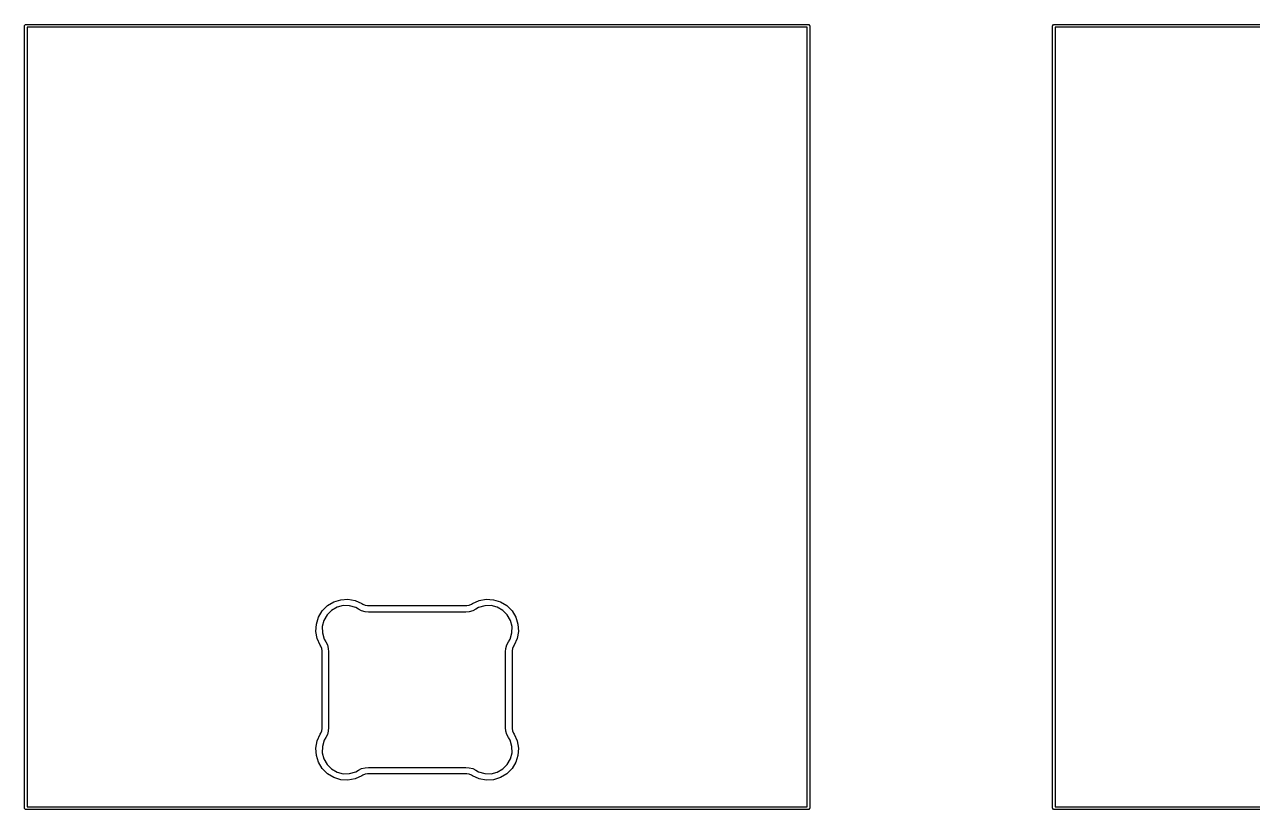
# Model space of a CAD drawing. Header units: millimetres. Extents: x 53 to 494, y -224 to -59.
# Drawn here: x 102.86 to 125.61, y -199.73 to -185.19 of the extents above; entities that cross this region are included whole.
import ezdxf

# ---------------------------------------------------------------- set-up
doc = ezdxf.new("R2010")
doc.units = ezdxf.units.MM
for name, color, linetype, true_color in [('Edge.Cuts', 254, 'CONTINUOUS', 0xd0d2cd), ('F.Courtyard', 6, 'CONTINUOUS', 0xff26e2), ('User.Eco2', 31, 'CONTINUOUS', 0xd8c852)]:
    doc.layers.add(name, color=color, linetype=linetype, true_color=true_color)

msp = doc.modelspace()

# ---------------------------------------------------------------- linework, layer by layer
at = {"layer": 'Edge.Cuts', "linetype": 'CONTINUOUS'}
for p, q in [((102.8555, -185.21), (102.857403, -185.200433)), ((102.8555, -199.71), (102.8555, -185.21)), ((102.857403, -185.200433), (102.870933, -185.186903)), ((102.870933, -185.186903), (102.8805, -185.185)), ((102.8805, -185.185), (117.3805, -185.185)), ((117.3805, -185.185), (117.390067, -185.186903)), ((117.390067, -185.186903), (117.403597, -185.200433)), ((117.403597, -185.200433), (117.4055, -185.21)), ((117.4055, -185.21), (117.4055, -199.71)), ((121.9055, -185.21), (121.907403, -185.200433)), ((121.9055, -199.71), (121.9055, -185.21)), ((121.907403, -185.200433), (121.920933, -185.186903)), ((121.920933, -185.186903), (121.9305, -185.185)), ((121.9305, -185.185), (136.4305, -185.185)), ((102.9055, -185.235), (102.9055, -199.685)), ((117.3555, -185.235), (102.9055, -185.235)), ((117.3555, -199.685), (117.3555, -185.235)), ((121.9555, -185.235), (121.9555, -199.685)), ((136.4055, -185.235), (121.9555, -185.235)), ((108.46815, -195.956883), (108.584108, -195.886908)), ((108.584108, -195.886908), (108.713474, -195.846817)), ((108.713474, -195.846817), (108.848681, -195.838957)), ((108.848681, -195.838957), (108.98182, -195.863786)), ((108.98182, -195.863786), (109.105103, -195.919851)), ((111.155896, -195.919852), (111.27918, -195.863787)), ((111.27918, -195.863787), (111.412319, -195.838959)), ((111.412319, -195.838959), (111.547526, -195.84682)), ((111.547526, -195.84682), (111.676891, -195.88691)), ((111.676891, -195.88691), (111.792848, -195.956885)), ((108.302408, -196.168608), (108.372383, -196.05265)), ((108.372383, -196.05265), (108.46815, -195.956883)), ((108.460593, -196.128535), (108.402092, -196.231017)), ((108.544035, -196.045093), (108.460593, -196.128535)), ((108.646517, -195.986592), (108.544035, -196.045093)), ((108.760793, -195.957166), (108.646517, -195.986592)), ((108.878784, -195.958896), (108.760793, -195.957166)), ((108.992149, -195.99166), (108.878784, -195.958896)), ((109.042584, -196.022279), (108.992149, -195.99166)), ((109.042585, -196.022279), (109.042584, -196.022279)), ((109.042586, -196.02228), (109.042585, -196.022279)), ((109.101527, -196.051239), (109.042586, -196.02228)), ((109.164748, -196.069009), (109.101527, -196.051239)), ((109.105103, -195.919851), (109.105104, -195.919852)), ((109.105104, -195.919852), (109.123858, -195.931326)), ((109.123858, -195.931326), (109.164925, -195.947035)), ((109.230146, -196.075), (109.164748, -196.069009)), ((109.164925, -195.947035), (109.208163, -195.955023)), ((109.208163, -195.955023), (109.230146, -195.955)), ((109.230146, -195.955), (109.230147, -195.955)), ((109.230147, -196.075), (109.230146, -196.074999)), ((109.230146, -196.074999), (109.230146, -196.075)), ((109.230147, -195.955), (110.1305, -195.955)), ((110.1305, -196.075), (109.230147, -196.075)), ((110.1305, -195.955), (111.030853, -195.955)), ((111.030852, -196.075), (110.1305, -196.075)), ((111.030853, -196.075), (111.030852, -196.075)), ((111.030853, -195.955), (111.030854, -195.955)), ((111.096251, -196.06901), (111.030853, -196.074999)), ((111.030853, -196.074999), (111.030853, -196.075)), ((111.030854, -195.955), (111.052838, -195.955023)), ((111.052838, -195.955023), (111.096075, -195.947036)), ((111.096075, -195.947036), (111.137142, -195.931327)), ((111.159474, -196.05124), (111.096251, -196.06901)), ((111.137142, -195.931327), (111.155894, -195.919853)), ((111.155894, -195.919853), (111.155896, -195.919852)), ((111.218416, -196.022279), (111.159474, -196.05124)), ((111.218417, -196.022277), (111.218416, -196.022279)), ((111.268851, -195.991661), (111.218417, -196.022277)), ((111.382215, -195.958898), (111.268851, -195.991661)), ((111.500206, -195.957168), (111.382215, -195.958898)), ((111.614482, -195.986594), (111.500206, -195.957168)), ((111.716963, -196.045096), (111.614482, -195.986594)), ((111.800404, -196.128537), (111.716963, -196.045096)), ((111.792848, -195.956885), (111.888615, -196.052652)), ((111.858906, -196.231018), (111.800404, -196.128537)), ((111.888615, -196.052652), (111.95859, -196.168609)), ((108.254457, -196.433181), (108.262317, -196.297974)), ((108.262317, -196.297974), (108.302408, -196.168608)), ((108.402092, -196.231017), (108.372666, -196.345293)), ((108.372666, -196.345293), (108.374396, -196.463284)), ((111.888332, -196.345294), (111.858906, -196.231018)), ((111.886602, -196.463285), (111.888332, -196.345294)), ((111.95859, -196.168609), (111.99868, -196.297974)), ((111.99868, -196.297974), (112.006541, -196.433181)), ((108.279286, -196.56632), (108.254457, -196.433181)), ((108.335353, -196.689606), (108.279286, -196.56632)), ((108.374396, -196.463284), (108.40716, -196.576649)), ((108.40716, -196.576649), (108.437779, -196.627084)), ((111.823222, -196.627082), (111.853839, -196.576649)), ((111.853839, -196.576649), (111.886602, -196.463285)), ((111.981713, -196.56632), (111.925647, -196.689603)), ((112.006541, -196.433181), (111.981713, -196.56632)), ((108.335354, -196.689607), (108.335353, -196.689606)), ((108.346828, -196.708359), (108.335354, -196.689607)), ((108.362537, -196.749425), (108.346828, -196.708359)), ((108.370524, -196.792661), (108.362537, -196.749425)), ((108.370499, -197.515), (108.3705, -196.814647)), ((108.3705, -196.814645), (108.370524, -196.792661)), ((108.3705, -196.814647), (108.3705, -196.814645)), ((108.437779, -196.627084), (108.437779, -196.627085)), ((108.437779, -196.627085), (108.46674, -196.686026)), ((108.46674, -196.686026), (108.484511, -196.749249)), ((108.484511, -196.749249), (108.490499, -196.814645)), ((108.490499, -196.814645), (108.4905, -196.814647)), ((108.4905, -196.814647), (108.490499, -197.515)), ((111.7705, -196.814645), (111.77649, -196.749249)), ((111.7705, -196.814647), (111.7705, -196.814645)), ((111.770501, -197.515), (111.7705, -196.814647)), ((111.77649, -196.749249), (111.79426, -196.686026)), ((111.79426, -196.686026), (111.823221, -196.627084)), ((111.823221, -196.627084), (111.823222, -196.627082)), ((111.898464, -196.749425), (111.890477, -196.792662)), ((111.890477, -196.792662), (111.8905, -196.814645)), ((111.8905, -196.814645), (111.8905, -196.814647)), ((111.8905, -196.814647), (111.890501, -197.515)), ((111.914173, -196.708358), (111.898464, -196.749425)), ((111.925647, -196.689606), (111.914173, -196.708358)), ((111.925647, -196.689603), (111.925647, -196.689606)), ((108.3705, -198.215353), (108.370499, -197.515)), ((108.490499, -197.515), (108.4905, -198.215353)), ((111.7705, -198.215351), (111.770501, -197.515)), ((111.890501, -197.515), (111.8905, -198.215353)), ((108.279287, -198.46368), (108.335353, -198.340395)), ((108.335353, -198.340395), (108.335359, -198.340389)), ((108.335359, -198.340389), (108.335362, -198.340379)), ((108.335362, -198.340379), (108.346837, -198.321634)), ((108.346837, -198.321634), (108.362547, -198.280578)), ((108.362547, -198.280578), (108.370528, -198.23735)), ((108.370502, -198.215364), (108.3705, -198.215353)), ((108.3705, -198.215371), (108.370502, -198.215364)), ((108.370528, -198.23735), (108.3705, -198.215371)), ((108.437768, -198.402932), (108.407161, -198.453351)), ((108.43777, -198.402931), (108.437768, -198.402932)), ((108.437773, -198.402924), (108.43777, -198.402931)), ((108.437779, -198.402915), (108.437773, -198.402924)), ((108.43778, -198.40291), (108.437779, -198.402915)), ((108.466747, -198.343983), (108.43778, -198.40291)), ((108.484522, -198.280748), (108.466747, -198.343983)), ((108.490496, -198.215368), (108.484522, -198.280748)), ((108.4905, -198.215353), (108.490496, -198.215368)), ((111.7705, -198.215352), (111.7705, -198.215351)), ((111.77649, -198.280751), (111.7705, -198.215352)), ((111.79426, -198.343974), (111.77649, -198.280751)), ((111.823221, -198.402916), (111.79426, -198.343974)), ((111.823222, -198.402917), (111.823221, -198.402916)), ((111.85384, -198.453351), (111.823222, -198.402917)), ((111.8905, -198.215354), (111.890477, -198.237338)), ((111.890477, -198.237338), (111.898464, -198.280575)), ((111.8905, -198.215353), (111.8905, -198.215354)), ((111.898464, -198.280575), (111.914173, -198.321642)), ((111.914173, -198.321642), (111.925647, -198.340394)), ((111.925647, -198.340394), (111.925647, -198.340395)), ((111.925647, -198.340395), (111.981713, -198.46368)), ((108.254459, -198.596819), (108.279287, -198.46368)), ((108.26232, -198.732026), (108.254459, -198.596819)), ((108.374398, -198.566715), (108.372668, -198.684706)), ((108.407161, -198.453351), (108.374398, -198.566715)), ((111.886603, -198.566715), (111.85384, -198.453351)), ((111.888333, -198.684706), (111.886603, -198.566715)), ((111.981713, -198.46368), (112.006542, -198.596819)), ((112.006542, -198.596819), (111.998681, -198.732026)), ((108.30241, -198.861391), (108.26232, -198.732026)), ((108.372385, -198.977348), (108.30241, -198.861391)), ((108.372668, -198.684706), (108.402094, -198.798982)), ((108.402094, -198.798982), (108.460596, -198.901463)), ((111.800405, -198.901464), (111.858907, -198.798982)), ((111.858907, -198.798982), (111.888333, -198.684706)), ((111.958591, -198.861391), (111.888616, -198.977349)), ((111.998681, -198.732026), (111.958591, -198.861391)), ((108.468152, -199.073115), (108.372385, -198.977348)), ((108.460596, -198.901463), (108.544037, -198.984904)), ((108.584109, -199.14309), (108.468152, -199.073115)), ((108.544037, -198.984904), (108.646518, -199.043406)), ((108.646518, -199.043406), (108.760794, -199.072832)), ((108.760794, -199.072832), (108.878785, -199.071102)), ((108.878785, -199.071102), (108.992149, -199.038339)), ((108.992149, -199.038339), (109.042585, -199.007721)), ((109.042585, -199.00772), (109.101526, -198.97876)), ((109.042585, -199.007721), (109.042585, -199.00772)), ((109.101526, -198.97876), (109.164749, -198.960989)), ((109.164925, -199.082963), (109.123859, -199.098672)), ((109.164749, -198.960989), (109.230145, -198.955)), ((109.208161, -199.074976), (109.164925, -199.082963)), ((109.230145, -199.075), (109.208161, -199.074976)), ((109.230145, -198.955), (109.230147, -198.955)), ((109.230147, -199.075), (109.230145, -199.074999)), ((109.230145, -199.074999), (109.230145, -199.075)), ((109.230147, -198.955), (110.1305, -198.955)), ((110.1305, -199.075), (109.230147, -199.075)), ((110.1305, -198.955), (111.030853, -198.955)), ((111.030853, -199.075), (110.1305, -199.075)), ((111.030853, -198.955), (111.096251, -198.96099)), ((111.030854, -199.075), (111.030853, -199.074999)), ((111.030853, -199.074999), (111.030853, -199.075)), ((111.052838, -199.074977), (111.030854, -199.075)), ((111.096075, -199.082964), (111.052838, -199.074977)), ((111.137142, -199.098673), (111.096075, -199.082964)), ((111.096251, -198.96099), (111.159474, -198.97876)), ((111.159474, -198.97876), (111.218416, -199.007721)), ((111.218416, -199.007721), (111.218417, -199.007722)), ((111.218417, -199.007722), (111.268851, -199.03834)), ((111.268851, -199.03834), (111.382215, -199.071103)), ((111.382215, -199.071103), (111.500206, -199.072833)), ((111.500206, -199.072833), (111.614482, -199.043407)), ((111.614482, -199.043407), (111.716964, -198.984905)), ((111.792849, -199.073116), (111.676891, -199.143091)), ((111.716964, -198.984905), (111.800405, -198.901464)), ((111.888616, -198.977349), (111.792849, -199.073116)), ((108.713474, -199.18318), (108.584109, -199.14309)), ((108.848681, -199.191041), (108.713474, -199.18318)), ((108.98182, -199.166213), (108.848681, -199.191041)), ((109.105105, -199.110147), (108.98182, -199.166213)), ((109.105107, -199.110146), (109.105105, -199.110146)), ((109.105105, -199.110146), (109.105105, -199.110147)), ((109.123859, -199.098672), (109.105107, -199.110146)), ((111.155894, -199.110147), (111.137142, -199.098673)), ((111.155896, -199.110147), (111.155894, -199.110147)), ((111.27918, -199.166213), (111.155896, -199.110147)), ((111.412319, -199.191042), (111.27918, -199.166213)), ((111.547526, -199.183181), (111.412319, -199.191042)), ((111.676891, -199.143091), (111.547526, -199.183181)), ((102.857403, -199.719567), (102.8555, -199.71)), ((102.870933, -199.733097), (102.857403, -199.719567)), ((102.8805, -199.735), (102.870933, -199.733097)), ((117.3805, -199.735), (102.8805, -199.735)), ((102.9055, -199.685), (117.3555, -199.685)), ((117.390067, -199.733097), (117.3805, -199.735)), ((117.403597, -199.719567), (117.390067, -199.733097)), ((117.4055, -199.71), (117.403597, -199.719567)), ((121.907403, -199.719567), (121.9055, -199.71)), ((121.920933, -199.733097), (121.907403, -199.719567)), ((121.9305, -199.735), (121.920933, -199.733097)), ((136.4305, -199.735), (121.9305, -199.735)), ((121.9555, -199.685), (136.4055, -199.685))]:
    msp.add_line(p, q, dxfattribs=at)
at = {"layer": 'F.Courtyard', "linetype": 'CONTINUOUS'}
for p, q in [((102.8555, -185.21), (102.857403, -185.200433)), ((102.8555, -199.71), (102.8555, -185.21)), ((102.857403, -185.200433), (102.870933, -185.186903)), ((102.870933, -185.186903), (102.8805, -185.185)), ((102.8805, -185.185), (117.3805, -185.185)), ((117.3805, -185.185), (117.390067, -185.186903)), ((117.390067, -185.186903), (117.403597, -185.200433)), ((117.403597, -185.200433), (117.4055, -185.21)), ((117.4055, -185.21), (117.4055, -199.71)), ((121.9055, -185.21), (121.907403, -185.200433)), ((121.9055, -199.71), (121.9055, -185.21)), ((121.907403, -185.200433), (121.920933, -185.186903)), ((121.920933, -185.186903), (121.9305, -185.185)), ((121.9305, -185.185), (136.4305, -185.185)), ((102.9055, -185.235), (102.9055, -199.685)), ((117.3555, -185.235), (102.9055, -185.235)), ((117.3555, -199.685), (117.3555, -185.235)), ((121.9555, -185.235), (121.9555, -199.685)), ((136.4055, -185.235), (121.9555, -185.235)), ((108.46815, -195.956883), (108.584108, -195.886908)), ((108.584108, -195.886908), (108.713474, -195.846817)), ((108.713474, -195.846817), (108.848681, -195.838957)), ((108.848681, -195.838957), (108.98182, -195.863786)), ((108.98182, -195.863786), (109.105103, -195.919851)), ((111.155896, -195.919852), (111.27918, -195.863787)), ((111.27918, -195.863787), (111.412319, -195.838959)), ((111.412319, -195.838959), (111.547526, -195.84682)), ((111.547526, -195.84682), (111.676891, -195.88691)), ((111.676891, -195.88691), (111.792848, -195.956885)), ((108.302408, -196.168608), (108.372383, -196.05265)), ((108.372383, -196.05265), (108.46815, -195.956883)), ((108.460593, -196.128535), (108.402092, -196.231017)), ((108.544035, -196.045093), (108.460593, -196.128535)), ((108.646517, -195.986592), (108.544035, -196.045093)), ((108.760793, -195.957166), (108.646517, -195.986592)), ((108.878784, -195.958896), (108.760793, -195.957166)), ((108.992149, -195.99166), (108.878784, -195.958896)), ((109.042584, -196.022279), (108.992149, -195.99166)), ((109.042585, -196.022279), (109.042584, -196.022279)), ((109.042586, -196.02228), (109.042585, -196.022279)), ((109.101527, -196.051239), (109.042586, -196.02228)), ((109.164748, -196.069009), (109.101527, -196.051239)), ((109.105103, -195.919851), (109.105104, -195.919852)), ((109.105104, -195.919852), (109.123858, -195.931326)), ((109.123858, -195.931326), (109.164925, -195.947035)), ((109.230146, -196.075), (109.164748, -196.069009)), ((109.164925, -195.947035), (109.208163, -195.955023)), ((109.208163, -195.955023), (109.230146, -195.955)), ((109.230146, -195.955), (109.230147, -195.955)), ((109.230147, -196.075), (109.230146, -196.074999)), ((109.230146, -196.074999), (109.230146, -196.075)), ((109.230147, -195.955), (110.1305, -195.955)), ((110.1305, -196.075), (109.230147, -196.075)), ((110.1305, -195.955), (111.030853, -195.955)), ((111.030852, -196.075), (110.1305, -196.075)), ((111.030853, -196.075), (111.030852, -196.075)), ((111.030853, -195.955), (111.030854, -195.955)), ((111.096251, -196.06901), (111.030853, -196.074999)), ((111.030853, -196.074999), (111.030853, -196.075)), ((111.030854, -195.955), (111.052838, -195.955023)), ((111.052838, -195.955023), (111.096075, -195.947036)), ((111.096075, -195.947036), (111.137142, -195.931327)), ((111.159474, -196.05124), (111.096251, -196.06901)), ((111.137142, -195.931327), (111.155894, -195.919853)), ((111.155894, -195.919853), (111.155896, -195.919852)), ((111.218416, -196.022279), (111.159474, -196.05124)), ((111.218417, -196.022277), (111.218416, -196.022279)), ((111.268851, -195.991661), (111.218417, -196.022277)), ((111.382215, -195.958898), (111.268851, -195.991661)), ((111.500206, -195.957168), (111.382215, -195.958898)), ((111.614482, -195.986594), (111.500206, -195.957168)), ((111.716963, -196.045096), (111.614482, -195.986594)), ((111.800404, -196.128537), (111.716963, -196.045096)), ((111.792848, -195.956885), (111.888615, -196.052652)), ((111.858906, -196.231018), (111.800404, -196.128537)), ((111.888615, -196.052652), (111.95859, -196.168609)), ((108.254457, -196.433181), (108.262317, -196.297974)), ((108.262317, -196.297974), (108.302408, -196.168608)), ((108.402092, -196.231017), (108.372666, -196.345293)), ((108.372666, -196.345293), (108.374396, -196.463284)), ((111.888332, -196.345294), (111.858906, -196.231018)), ((111.886602, -196.463285), (111.888332, -196.345294)), ((111.95859, -196.168609), (111.99868, -196.297974)), ((111.99868, -196.297974), (112.006541, -196.433181)), ((108.279286, -196.56632), (108.254457, -196.433181)), ((108.335353, -196.689606), (108.279286, -196.56632)), ((108.374396, -196.463284), (108.40716, -196.576649)), ((108.40716, -196.576649), (108.437779, -196.627084)), ((111.823222, -196.627082), (111.853839, -196.576649)), ((111.853839, -196.576649), (111.886602, -196.463285)), ((111.981713, -196.56632), (111.925647, -196.689603)), ((112.006541, -196.433181), (111.981713, -196.56632)), ((108.335354, -196.689607), (108.335353, -196.689606)), ((108.346828, -196.708359), (108.335354, -196.689607)), ((108.362537, -196.749425), (108.346828, -196.708359)), ((108.370524, -196.792661), (108.362537, -196.749425)), ((108.370499, -197.515), (108.3705, -196.814647)), ((108.3705, -196.814645), (108.370524, -196.792661)), ((108.3705, -196.814647), (108.3705, -196.814645)), ((108.437779, -196.627084), (108.437779, -196.627085)), ((108.437779, -196.627085), (108.46674, -196.686026)), ((108.46674, -196.686026), (108.484511, -196.749249)), ((108.484511, -196.749249), (108.490499, -196.814645)), ((108.490499, -196.814645), (108.4905, -196.814647)), ((108.4905, -196.814647), (108.490499, -197.515)), ((111.7705, -196.814645), (111.77649, -196.749249)), ((111.7705, -196.814647), (111.7705, -196.814645)), ((111.770501, -197.515), (111.7705, -196.814647)), ((111.77649, -196.749249), (111.79426, -196.686026)), ((111.79426, -196.686026), (111.823221, -196.627084)), ((111.823221, -196.627084), (111.823222, -196.627082)), ((111.898464, -196.749425), (111.890477, -196.792662)), ((111.890477, -196.792662), (111.8905, -196.814645)), ((111.8905, -196.814645), (111.8905, -196.814647)), ((111.8905, -196.814647), (111.890501, -197.515)), ((111.914173, -196.708358), (111.898464, -196.749425)), ((111.925647, -196.689606), (111.914173, -196.708358)), ((111.925647, -196.689603), (111.925647, -196.689606)), ((108.3705, -198.215353), (108.370499, -197.515)), ((108.490499, -197.515), (108.4905, -198.215353)), ((111.7705, -198.215351), (111.770501, -197.515)), ((111.890501, -197.515), (111.8905, -198.215353)), ((108.279287, -198.46368), (108.335353, -198.340395)), ((108.335353, -198.340395), (108.335359, -198.340389)), ((108.335359, -198.340389), (108.335362, -198.340379)), ((108.335362, -198.340379), (108.346837, -198.321634)), ((108.346837, -198.321634), (108.362547, -198.280578)), ((108.362547, -198.280578), (108.370528, -198.23735)), ((108.370502, -198.215364), (108.3705, -198.215353)), ((108.3705, -198.215371), (108.370502, -198.215364)), ((108.370528, -198.23735), (108.3705, -198.215371)), ((108.437768, -198.402932), (108.407161, -198.453351)), ((108.43777, -198.402931), (108.437768, -198.402932)), ((108.437773, -198.402924), (108.43777, -198.402931)), ((108.437779, -198.402915), (108.437773, -198.402924)), ((108.43778, -198.40291), (108.437779, -198.402915)), ((108.466747, -198.343983), (108.43778, -198.40291)), ((108.484522, -198.280748), (108.466747, -198.343983)), ((108.490496, -198.215368), (108.484522, -198.280748)), ((108.4905, -198.215353), (108.490496, -198.215368)), ((111.7705, -198.215352), (111.7705, -198.215351)), ((111.77649, -198.280751), (111.7705, -198.215352)), ((111.79426, -198.343974), (111.77649, -198.280751)), ((111.823221, -198.402916), (111.79426, -198.343974)), ((111.823222, -198.402917), (111.823221, -198.402916)), ((111.85384, -198.453351), (111.823222, -198.402917)), ((111.8905, -198.215354), (111.890477, -198.237338)), ((111.890477, -198.237338), (111.898464, -198.280575)), ((111.8905, -198.215353), (111.8905, -198.215354)), ((111.898464, -198.280575), (111.914173, -198.321642)), ((111.914173, -198.321642), (111.925647, -198.340394)), ((111.925647, -198.340394), (111.925647, -198.340395)), ((111.925647, -198.340395), (111.981713, -198.46368)), ((108.254459, -198.596819), (108.279287, -198.46368)), ((108.26232, -198.732026), (108.254459, -198.596819)), ((108.374398, -198.566715), (108.372668, -198.684706)), ((108.407161, -198.453351), (108.374398, -198.566715)), ((111.886603, -198.566715), (111.85384, -198.453351)), ((111.888333, -198.684706), (111.886603, -198.566715)), ((111.981713, -198.46368), (112.006542, -198.596819)), ((112.006542, -198.596819), (111.998681, -198.732026)), ((108.30241, -198.861391), (108.26232, -198.732026)), ((108.372385, -198.977348), (108.30241, -198.861391)), ((108.372668, -198.684706), (108.402094, -198.798982)), ((108.402094, -198.798982), (108.460596, -198.901463)), ((111.800405, -198.901464), (111.858907, -198.798982)), ((111.858907, -198.798982), (111.888333, -198.684706)), ((111.958591, -198.861391), (111.888616, -198.977349)), ((111.998681, -198.732026), (111.958591, -198.861391)), ((108.468152, -199.073115), (108.372385, -198.977348)), ((108.460596, -198.901463), (108.544037, -198.984904)), ((108.584109, -199.14309), (108.468152, -199.073115)), ((108.544037, -198.984904), (108.646518, -199.043406)), ((108.646518, -199.043406), (108.760794, -199.072832)), ((108.760794, -199.072832), (108.878785, -199.071102)), ((108.878785, -199.071102), (108.992149, -199.038339)), ((108.992149, -199.038339), (109.042585, -199.007721)), ((109.042585, -199.00772), (109.101526, -198.97876)), ((109.042585, -199.007721), (109.042585, -199.00772)), ((109.101526, -198.97876), (109.164749, -198.960989)), ((109.164925, -199.082963), (109.123859, -199.098672)), ((109.164749, -198.960989), (109.230145, -198.955)), ((109.208161, -199.074976), (109.164925, -199.082963)), ((109.230145, -199.075), (109.208161, -199.074976)), ((109.230145, -198.955), (109.230147, -198.955)), ((109.230147, -199.075), (109.230145, -199.074999)), ((109.230145, -199.074999), (109.230145, -199.075)), ((109.230147, -198.955), (110.1305, -198.955)), ((110.1305, -199.075), (109.230147, -199.075)), ((110.1305, -198.955), (111.030853, -198.955)), ((111.030853, -199.075), (110.1305, -199.075)), ((111.030853, -198.955), (111.096251, -198.96099)), ((111.030854, -199.075), (111.030853, -199.074999)), ((111.030853, -199.074999), (111.030853, -199.075)), ((111.052838, -199.074977), (111.030854, -199.075)), ((111.096075, -199.082964), (111.052838, -199.074977)), ((111.137142, -199.098673), (111.096075, -199.082964)), ((111.096251, -198.96099), (111.159474, -198.97876)), ((111.159474, -198.97876), (111.218416, -199.007721)), ((111.218416, -199.007721), (111.218417, -199.007722)), ((111.218417, -199.007722), (111.268851, -199.03834)), ((111.268851, -199.03834), (111.382215, -199.071103)), ((111.382215, -199.071103), (111.500206, -199.072833)), ((111.500206, -199.072833), (111.614482, -199.043407)), ((111.614482, -199.043407), (111.716964, -198.984905)), ((111.792849, -199.073116), (111.676891, -199.143091)), ((111.716964, -198.984905), (111.800405, -198.901464)), ((111.888616, -198.977349), (111.792849, -199.073116)), ((108.713474, -199.18318), (108.584109, -199.14309)), ((108.848681, -199.191041), (108.713474, -199.18318)), ((108.98182, -199.166213), (108.848681, -199.191041)), ((109.105105, -199.110147), (108.98182, -199.166213)), ((109.105107, -199.110146), (109.105105, -199.110146)), ((109.105105, -199.110146), (109.105105, -199.110147)), ((109.123859, -199.098672), (109.105107, -199.110146)), ((111.155894, -199.110147), (111.137142, -199.098673)), ((111.155896, -199.110147), (111.155894, -199.110147)), ((111.27918, -199.166213), (111.155896, -199.110147)), ((111.412319, -199.191042), (111.27918, -199.166213)), ((111.547526, -199.183181), (111.412319, -199.191042)), ((111.676891, -199.143091), (111.547526, -199.183181)), ((102.857403, -199.719567), (102.8555, -199.71)), ((102.870933, -199.733097), (102.857403, -199.719567)), ((102.8805, -199.735), (102.870933, -199.733097)), ((117.3805, -199.735), (102.8805, -199.735)), ((102.9055, -199.685), (117.3555, -199.685)), ((117.390067, -199.733097), (117.3805, -199.735)), ((117.403597, -199.719567), (117.390067, -199.733097)), ((117.4055, -199.71), (117.403597, -199.719567)), ((121.907403, -199.719567), (121.9055, -199.71)), ((121.920933, -199.733097), (121.907403, -199.719567)), ((121.9305, -199.735), (121.920933, -199.733097)), ((136.4305, -199.735), (121.9305, -199.735)), ((121.9555, -199.685), (136.4055, -199.685))]:
    msp.add_line(p, q, dxfattribs=at)
at = {"layer": 'User.Eco2', "linetype": 'CONTINUOUS'}
for p, q in [((102.8555, -185.21), (102.857403, -185.200433)), ((102.8555, -199.71), (102.8555, -185.21)), ((102.857403, -185.200433), (102.870933, -185.186903)), ((102.870933, -185.186903), (102.8805, -185.185)), ((102.8805, -185.185), (117.3805, -185.185)), ((117.3805, -185.185), (117.390067, -185.186903)), ((117.390067, -185.186903), (117.403597, -185.200433)), ((117.403597, -185.200433), (117.4055, -185.21)), ((117.4055, -185.21), (117.4055, -199.71)), ((121.9055, -185.21), (121.907403, -185.200433)), ((121.9055, -199.71), (121.9055, -185.21)), ((121.907403, -185.200433), (121.920933, -185.186903)), ((121.920933, -185.186903), (121.9305, -185.185)), ((121.9305, -185.185), (136.4305, -185.185)), ((102.9055, -185.235), (102.9055, -199.685)), ((117.3555, -185.235), (102.9055, -185.235)), ((117.3555, -199.685), (117.3555, -185.235)), ((121.9555, -185.235), (121.9555, -199.685)), ((136.4055, -185.235), (121.9555, -185.235)), ((108.46815, -195.956883), (108.584108, -195.886908)), ((108.584108, -195.886908), (108.713474, -195.846817)), ((108.713474, -195.846817), (108.848681, -195.838957)), ((108.848681, -195.838957), (108.98182, -195.863786)), ((108.98182, -195.863786), (109.105103, -195.919851)), ((111.155896, -195.919852), (111.27918, -195.863787)), ((111.27918, -195.863787), (111.412319, -195.838959)), ((111.412319, -195.838959), (111.547526, -195.84682)), ((111.547526, -195.84682), (111.676891, -195.88691)), ((111.676891, -195.88691), (111.792848, -195.956885)), ((108.302408, -196.168608), (108.372383, -196.05265)), ((108.372383, -196.05265), (108.46815, -195.956883)), ((108.460593, -196.128535), (108.402092, -196.231017)), ((108.544035, -196.045093), (108.460593, -196.128535)), ((108.646517, -195.986592), (108.544035, -196.045093)), ((108.760793, -195.957166), (108.646517, -195.986592)), ((108.878784, -195.958896), (108.760793, -195.957166)), ((108.992149, -195.99166), (108.878784, -195.958896)), ((109.042584, -196.022279), (108.992149, -195.99166)), ((109.042585, -196.022279), (109.042584, -196.022279)), ((109.042586, -196.02228), (109.042585, -196.022279)), ((109.101527, -196.051239), (109.042586, -196.02228)), ((109.164748, -196.069009), (109.101527, -196.051239)), ((109.105103, -195.919851), (109.105104, -195.919852)), ((109.105104, -195.919852), (109.123858, -195.931326)), ((109.123858, -195.931326), (109.164925, -195.947035)), ((109.230146, -196.075), (109.164748, -196.069009)), ((109.164925, -195.947035), (109.208163, -195.955023)), ((109.208163, -195.955023), (109.230146, -195.955)), ((109.230146, -195.955), (109.230147, -195.955)), ((109.230147, -196.075), (109.230146, -196.074999)), ((109.230146, -196.074999), (109.230146, -196.075)), ((109.230147, -195.955), (110.1305, -195.955)), ((110.1305, -196.075), (109.230147, -196.075)), ((110.1305, -195.955), (111.030853, -195.955)), ((111.030852, -196.075), (110.1305, -196.075)), ((111.030853, -196.075), (111.030852, -196.075)), ((111.030853, -195.955), (111.030854, -195.955)), ((111.096251, -196.06901), (111.030853, -196.074999)), ((111.030853, -196.074999), (111.030853, -196.075)), ((111.030854, -195.955), (111.052838, -195.955023)), ((111.052838, -195.955023), (111.096075, -195.947036)), ((111.096075, -195.947036), (111.137142, -195.931327)), ((111.159474, -196.05124), (111.096251, -196.06901)), ((111.137142, -195.931327), (111.155894, -195.919853)), ((111.155894, -195.919853), (111.155896, -195.919852)), ((111.218416, -196.022279), (111.159474, -196.05124)), ((111.218417, -196.022277), (111.218416, -196.022279)), ((111.268851, -195.991661), (111.218417, -196.022277)), ((111.382215, -195.958898), (111.268851, -195.991661)), ((111.500206, -195.957168), (111.382215, -195.958898)), ((111.614482, -195.986594), (111.500206, -195.957168)), ((111.716963, -196.045096), (111.614482, -195.986594)), ((111.800404, -196.128537), (111.716963, -196.045096)), ((111.792848, -195.956885), (111.888615, -196.052652)), ((111.858906, -196.231018), (111.800404, -196.128537)), ((111.888615, -196.052652), (111.95859, -196.168609)), ((108.254457, -196.433181), (108.262317, -196.297974)), ((108.262317, -196.297974), (108.302408, -196.168608)), ((108.402092, -196.231017), (108.372666, -196.345293)), ((108.372666, -196.345293), (108.374396, -196.463284)), ((111.888332, -196.345294), (111.858906, -196.231018)), ((111.886602, -196.463285), (111.888332, -196.345294)), ((111.95859, -196.168609), (111.99868, -196.297974)), ((111.99868, -196.297974), (112.006541, -196.433181)), ((108.279286, -196.56632), (108.254457, -196.433181)), ((108.335353, -196.689606), (108.279286, -196.56632)), ((108.374396, -196.463284), (108.40716, -196.576649)), ((108.40716, -196.576649), (108.437779, -196.627084)), ((111.823222, -196.627082), (111.853839, -196.576649)), ((111.853839, -196.576649), (111.886602, -196.463285)), ((111.981713, -196.56632), (111.925647, -196.689603)), ((112.006541, -196.433181), (111.981713, -196.56632)), ((108.335354, -196.689607), (108.335353, -196.689606)), ((108.346828, -196.708359), (108.335354, -196.689607)), ((108.362537, -196.749425), (108.346828, -196.708359)), ((108.370524, -196.792661), (108.362537, -196.749425)), ((108.370499, -197.515), (108.3705, -196.814647)), ((108.3705, -196.814645), (108.370524, -196.792661)), ((108.3705, -196.814647), (108.3705, -196.814645)), ((108.437779, -196.627084), (108.437779, -196.627085)), ((108.437779, -196.627085), (108.46674, -196.686026)), ((108.46674, -196.686026), (108.484511, -196.749249)), ((108.484511, -196.749249), (108.490499, -196.814645)), ((108.490499, -196.814645), (108.4905, -196.814647)), ((108.4905, -196.814647), (108.490499, -197.515)), ((111.7705, -196.814645), (111.77649, -196.749249)), ((111.7705, -196.814647), (111.7705, -196.814645)), ((111.770501, -197.515), (111.7705, -196.814647)), ((111.77649, -196.749249), (111.79426, -196.686026)), ((111.79426, -196.686026), (111.823221, -196.627084)), ((111.823221, -196.627084), (111.823222, -196.627082)), ((111.898464, -196.749425), (111.890477, -196.792662)), ((111.890477, -196.792662), (111.8905, -196.814645)), ((111.8905, -196.814645), (111.8905, -196.814647)), ((111.8905, -196.814647), (111.890501, -197.515)), ((111.914173, -196.708358), (111.898464, -196.749425)), ((111.925647, -196.689606), (111.914173, -196.708358)), ((111.925647, -196.689603), (111.925647, -196.689606)), ((108.3705, -198.215353), (108.370499, -197.515)), ((108.490499, -197.515), (108.4905, -198.215353)), ((111.7705, -198.215351), (111.770501, -197.515)), ((111.890501, -197.515), (111.8905, -198.215353)), ((108.279287, -198.46368), (108.335353, -198.340395)), ((108.335353, -198.340395), (108.335359, -198.340389)), ((108.335359, -198.340389), (108.335362, -198.340379)), ((108.335362, -198.340379), (108.346837, -198.321634)), ((108.346837, -198.321634), (108.362547, -198.280578)), ((108.362547, -198.280578), (108.370528, -198.23735)), ((108.370502, -198.215364), (108.3705, -198.215353)), ((108.3705, -198.215371), (108.370502, -198.215364)), ((108.370528, -198.23735), (108.3705, -198.215371)), ((108.437768, -198.402932), (108.407161, -198.453351)), ((108.43777, -198.402931), (108.437768, -198.402932)), ((108.437773, -198.402924), (108.43777, -198.402931)), ((108.437779, -198.402915), (108.437773, -198.402924)), ((108.43778, -198.40291), (108.437779, -198.402915)), ((108.466747, -198.343983), (108.43778, -198.40291)), ((108.484522, -198.280748), (108.466747, -198.343983)), ((108.490496, -198.215368), (108.484522, -198.280748)), ((108.4905, -198.215353), (108.490496, -198.215368)), ((111.7705, -198.215352), (111.7705, -198.215351)), ((111.77649, -198.280751), (111.7705, -198.215352)), ((111.79426, -198.343974), (111.77649, -198.280751)), ((111.823221, -198.402916), (111.79426, -198.343974)), ((111.823222, -198.402917), (111.823221, -198.402916)), ((111.85384, -198.453351), (111.823222, -198.402917)), ((111.8905, -198.215354), (111.890477, -198.237338)), ((111.890477, -198.237338), (111.898464, -198.280575)), ((111.8905, -198.215353), (111.8905, -198.215354)), ((111.898464, -198.280575), (111.914173, -198.321642)), ((111.914173, -198.321642), (111.925647, -198.340394)), ((111.925647, -198.340394), (111.925647, -198.340395)), ((111.925647, -198.340395), (111.981713, -198.46368)), ((108.254459, -198.596819), (108.279287, -198.46368)), ((108.26232, -198.732026), (108.254459, -198.596819)), ((108.374398, -198.566715), (108.372668, -198.684706)), ((108.407161, -198.453351), (108.374398, -198.566715)), ((111.886603, -198.566715), (111.85384, -198.453351)), ((111.888333, -198.684706), (111.886603, -198.566715)), ((111.981713, -198.46368), (112.006542, -198.596819)), ((112.006542, -198.596819), (111.998681, -198.732026)), ((108.30241, -198.861391), (108.26232, -198.732026)), ((108.372385, -198.977348), (108.30241, -198.861391)), ((108.372668, -198.684706), (108.402094, -198.798982)), ((108.402094, -198.798982), (108.460596, -198.901463)), ((111.800405, -198.901464), (111.858907, -198.798982)), ((111.858907, -198.798982), (111.888333, -198.684706)), ((111.958591, -198.861391), (111.888616, -198.977349)), ((111.998681, -198.732026), (111.958591, -198.861391)), ((108.468152, -199.073115), (108.372385, -198.977348)), ((108.460596, -198.901463), (108.544037, -198.984904)), ((108.584109, -199.14309), (108.468152, -199.073115)), ((108.544037, -198.984904), (108.646518, -199.043406)), ((108.646518, -199.043406), (108.760794, -199.072832)), ((108.760794, -199.072832), (108.878785, -199.071102)), ((108.878785, -199.071102), (108.992149, -199.038339)), ((108.992149, -199.038339), (109.042585, -199.007721)), ((109.042585, -199.00772), (109.101526, -198.97876)), ((109.042585, -199.007721), (109.042585, -199.00772)), ((109.101526, -198.97876), (109.164749, -198.960989)), ((109.164925, -199.082963), (109.123859, -199.098672)), ((109.164749, -198.960989), (109.230145, -198.955)), ((109.208161, -199.074976), (109.164925, -199.082963)), ((109.230145, -199.075), (109.208161, -199.074976)), ((109.230145, -198.955), (109.230147, -198.955)), ((109.230147, -199.075), (109.230145, -199.074999)), ((109.230145, -199.074999), (109.230145, -199.075)), ((109.230147, -198.955), (110.1305, -198.955)), ((110.1305, -199.075), (109.230147, -199.075)), ((110.1305, -198.955), (111.030853, -198.955)), ((111.030853, -199.075), (110.1305, -199.075)), ((111.030853, -198.955), (111.096251, -198.96099)), ((111.030854, -199.075), (111.030853, -199.074999)), ((111.030853, -199.074999), (111.030853, -199.075)), ((111.052838, -199.074977), (111.030854, -199.075)), ((111.096075, -199.082964), (111.052838, -199.074977)), ((111.137142, -199.098673), (111.096075, -199.082964)), ((111.096251, -198.96099), (111.159474, -198.97876)), ((111.159474, -198.97876), (111.218416, -199.007721)), ((111.218416, -199.007721), (111.218417, -199.007722)), ((111.218417, -199.007722), (111.268851, -199.03834)), ((111.268851, -199.03834), (111.382215, -199.071103)), ((111.382215, -199.071103), (111.500206, -199.072833)), ((111.500206, -199.072833), (111.614482, -199.043407)), ((111.614482, -199.043407), (111.716964, -198.984905)), ((111.792849, -199.073116), (111.676891, -199.143091)), ((111.716964, -198.984905), (111.800405, -198.901464)), ((111.888616, -198.977349), (111.792849, -199.073116)), ((108.713474, -199.18318), (108.584109, -199.14309)), ((108.848681, -199.191041), (108.713474, -199.18318)), ((108.98182, -199.166213), (108.848681, -199.191041)), ((109.105105, -199.110147), (108.98182, -199.166213)), ((109.105107, -199.110146), (109.105105, -199.110146)), ((109.105105, -199.110146), (109.105105, -199.110147)), ((109.123859, -199.098672), (109.105107, -199.110146)), ((111.155894, -199.110147), (111.137142, -199.098673)), ((111.155896, -199.110147), (111.155894, -199.110147)), ((111.27918, -199.166213), (111.155896, -199.110147)), ((111.412319, -199.191042), (111.27918, -199.166213)), ((111.547526, -199.183181), (111.412319, -199.191042)), ((111.676891, -199.143091), (111.547526, -199.183181)), ((102.857403, -199.719567), (102.8555, -199.71)), ((102.870933, -199.733097), (102.857403, -199.719567)), ((102.8805, -199.735), (102.870933, -199.733097)), ((117.3805, -199.735), (102.8805, -199.735)), ((102.9055, -199.685), (117.3555, -199.685)), ((117.390067, -199.733097), (117.3805, -199.735)), ((117.403597, -199.719567), (117.390067, -199.733097)), ((117.4055, -199.71), (117.403597, -199.719567)), ((121.907403, -199.719567), (121.9055, -199.71)), ((121.920933, -199.733097), (121.907403, -199.719567)), ((121.9305, -199.735), (121.920933, -199.733097)), ((136.4305, -199.735), (121.9305, -199.735)), ((121.9555, -199.685), (136.4055, -199.685))]:
    msp.add_line(p, q, dxfattribs=at)

doc.saveas('drawing.dxf')
